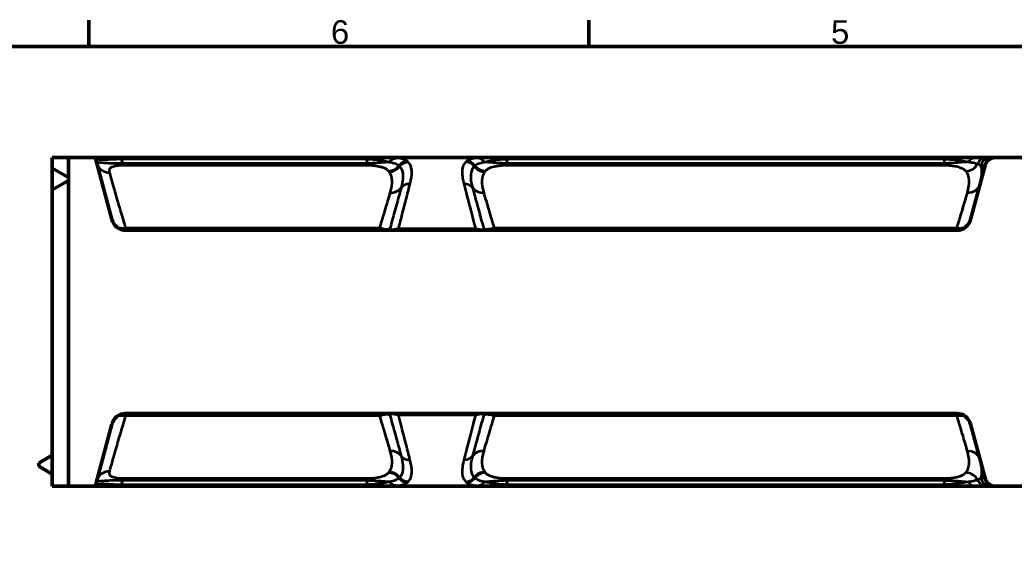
# Model space of a CAD drawing. Header units: millimetres. Extents: x 0 to 2181, y -65 to 1050.
# Drawn here: x 345.7 to 714.8, y 838.4 to 1034.9 of the extents above; entities that cross this region are included whole.
import ezdxf

# ---------------------------------------------------------------- set-up
doc = ezdxf.new("R2010")
doc.units = ezdxf.units.MM
doc.header["$LTSCALE"] = 2.5
for name, color, linetype, lineweight in [('Rahmen_0', 7, 'Continuous', 50), ('Rahmen_2', 7, 'Continuous', 50), ('Sichtbar (ISO)', 7, 'Continuous', 50), ('Sichtbar schmal (ISO)', 7, 'Continuous', 35)]:
    doc.layers.add(name, color=color, linetype=linetype, lineweight=lineweight)
doc.styles.add('Aktuell-DINNach Layer', font='arial.ttf')

# ---------------------------------------------------------------- blocks, each defined once
blk = doc.blocks.new('Ränder Standardrahmen')
at = {"layer": 'Rahmen_0'}
for p, q in [((148.5, 410), (148.5, 413.9)), ((222.75, 410), (222.75, 413.9))]:
    blk.add_line(p, q, dxfattribs=at)
at = {"layer": 'Rahmen_0', "flags": 128}
blk.add_lwpolyline([(10, 10), (10, 410), (584, 410), (584, 10), (10, 10)], dxfattribs=at)
at = {"layer": 'Rahmen_2', "char_height": 3.5, "attachment_point": 7, "style": 'Aktuell-DINNach Layer'}
for s, insert in [('6', (184.46, 410.34)), ('5', (258.73, 410.34))]:
    blk.add_mtext(s, dxfattribs=dict(at, insert=insert))

msp = doc.modelspace()

# ---------------------------------------------------------------- linework, layer by layer
at = {"layer": 'Sichtbar (ISO)'}
for p, q in [((357.662, 983.765), (357.662, 861.765)), ((1241.09, 983.765), (357.662, 983.765)), ((363.662, 861.765), (363.662, 983.765)), ((379.818, 960.791), (373.861, 983.023)), ((357.662, 979.765), (363.662, 976.301)), ((698.65, 960.791), (704.011, 980.8)), ((363.662, 975.229), (357.662, 971.765)), ((693.653, 956.765), (384.815, 956.765)), ((693.653, 888.765), (384.815, 888.765)), ((379.818, 884.738), (373.861, 862.506)), ((698.65, 884.738), (704.011, 864.729)), ((357.662, 873.265), (352.662, 870.378)), ((352.662, 869.151), (352.662, 870.378)), ((357.662, 866.265), (352.662, 869.151)), ((357.662, 861.765), (1357.662, 861.765))]:
    msp.add_line(p, q, dxfattribs=at)
for centre, start, end in [((707.875, 979.765), 90, 165), ((707.875, 865.765), 195, 270)]:
    msp.add_arc(centre, 4, start, end, dxfattribs=at)
for centre, major_axis, start_param, end_param in [((384.648, 962.086), (1.383, -5.161), 4.712389, 6.0375111), ((693.82, 962.086), (-1.383, -5.161), 0.2456742, 1.5707963), ((384.648, 883.444), (1.383, 5.161), 0.2456742, 1.5707963), ((693.82, 883.444), (-1.383, 5.161), 4.712389, 6.0375111)]:
    msp.add_ellipse(centre, major_axis=major_axis, ratio=0.9357712, start_param=start_param, end_param=end_param, dxfattribs=at)
for points in [[(372.895, 983.765), (373.027, 983.765), (373.158, 983.738), (373.402, 983.637), (373.512, 983.562), (373.668, 983.405), (373.722, 983.334), (373.807, 983.183), (373.839, 983.105), (373.861, 983.023)], [(373.861, 862.506), (373.827, 862.378), (373.768, 862.258), (373.606, 862.049), (373.506, 861.962), (373.314, 861.852), (373.231, 861.819), (373.064, 861.775), (372.98, 861.765), (372.895, 861.765)]]:
    msp.add_open_spline(points, degree=3, knots=[0, 0, 0, 0, 0.03966821, 0.03966821, 0.07923173, 0.07923173, 0.1059147, 0.1059147, 0.13122831, 0.13122831, 0.13122831, 0.13122831], dxfattribs=at)
at = {"layer": 'Sichtbar schmal (ISO)'}
for p, q in [((383.892, 981.561), (383.445, 983.229)), ((383.445, 983.229), (474.235, 983.229)), ((526.804, 983.229), (526.804, 983.765)), ((526.804, 983.229), (688.521, 983.229)), ((688.521, 983.229), (688.521, 983.765)), ((474.736, 981.561), (383.892, 981.561)), ((383.892, 980.936), (383.892, 981.561)), ((383.892, 980.936), (474.736, 980.936)), ((474.736, 980.936), (474.736, 981.561)), ((689.022, 981.561), (526.303, 981.561)), ((526.303, 981.561), (526.303, 980.936)), ((526.303, 980.936), (689.022, 980.936)), ((689.022, 981.561), (689.022, 980.936)), ((702.429, 980.8), (704.011, 980.8)), ((384.979, 957.695), (479.203, 957.695)), ((385.073, 956.765), (384.979, 957.695)), ((486.196, 956.765), (486.196, 957.259)), ((514.844, 957.259), (486.196, 957.259)), ((514.844, 957.259), (514.844, 956.765)), ((521.836, 957.695), (693.488, 957.695)), ((693.488, 957.695), (693.395, 956.765)), ((384.979, 887.834), (385.073, 888.765)), ((479.203, 887.834), (384.979, 887.834)), ((486.196, 888.27), (486.196, 888.765)), ((486.196, 888.27), (514.844, 888.27)), ((514.844, 888.765), (514.844, 888.27)), ((693.488, 887.834), (521.836, 887.834)), ((693.395, 888.765), (693.488, 887.834)), ((383.445, 862.301), (383.892, 863.969)), ((474.736, 864.593), (383.892, 864.593)), ((383.892, 863.969), (383.892, 864.593)), ((383.892, 863.969), (474.736, 863.969)), ((474.736, 863.969), (474.736, 864.593)), ((526.303, 863.969), (526.303, 864.593)), ((689.022, 864.593), (526.303, 864.593)), ((526.303, 863.969), (689.022, 863.969)), ((689.022, 863.969), (689.022, 864.593)), ((704.011, 864.729), (702.429, 864.729)), ((474.235, 862.301), (383.445, 862.301)), ((526.804, 861.765), (526.804, 862.301)), ((688.521, 862.301), (526.804, 862.301)), ((688.521, 861.765), (688.521, 862.301))]:
    msp.add_line(p, q, dxfattribs=at)
for centre, major_axis, ratio, start_param, end_param in [((511.233, 978.204), (2.691, -2.959), 0.9699111, 1.4663794, 2.3883032), ((511.417, 978.361), (2.514, -3.111), 0.9691786, 1.5299292, 2.4466799), ((511.509, 978.433), (-2.396, 3.203), 0.9679154, 4.7108724, 5.6253187), ((515.607, 979.567), (-0.369, 3.983), 0.8400475, 5.3211267, 6.1734021), ((522.503, 979.765), (0, 4), 0.4409946, 5.6700521, 6.2831853), ((700.536, 979.765), (0, 4), 0.8471969, 0, 0.9309691), ((704.763, 979.765), (0, 4), 0.9673104, 0, 1.1331902), ((706.243, 979.765), (0, 4), 0.98712, 0, 1.3089969), ((379.028, 983.06), (-4.83, -1.294), 0.9726699, 0, 1.3158419), ((482.546, 983.639), (3.936, 3.083), 0.9656611, 4.0647361, 4.9693339), ((482.612, 983.553), (-4.035, -2.953), 0.9664034, 0.955104, 1.8627485), ((482.752, 983.351), (-4.159, -2.775), 0.9664282, 0.9981061, 1.9119029), ((518.287, 983.351), (-4.159, 2.775), 0.9664282, 1.2296898, 2.1434866), ((518.428, 983.553), (-4.035, 2.953), 0.9664034, 1.2788442, 2.1864886), ((518.493, 983.639), (3.936, -3.083), 0.9656611, 4.4554441, 5.3600419), ((696.878, 983.579), (-4.014, -2.981), 0.9663281, 0.9482637, 2.03833), ((483.046, 975.19), (4.83, -1.294), 0.8897743, 4.9464341, 5.9375083), ((510.517, 970.378), (3.861, 1.046), 0.8881127, 0.3431513, 1.3346126), ((517.993, 975.19), (-4.83, -1.294), 0.8897743, 0.345677, 1.3367512), ((697.332, 975.19), (4.83, -1.294), 0.8897743, 4.9464341, 6.2831853), ((384.979, 960.848), (-4.83, -1.294), 0.6173323, 0.6037734, 1.406867), ((479.682, 959.09), (3.825, 1.17), 0.9054483, 5.2681845, 5.4270546), ((521.357, 959.09), (-3.825, 1.17), 0.9054483, 0.8561307, 1.0150008), ((693.488, 960.848), (-4.83, 1.294), 0.6173323, 1.7347257, 2.5378192), ((384.979, 884.681), (4.83, -1.294), 0.6173323, 1.7347257, 2.5378193), ((479.682, 886.44), (3.825, -1.17), 0.9054483, 0.8561307, 1.0150008), ((521.357, 886.44), (-3.825, -1.17), 0.9054483, 5.2681845, 5.4270546), ((693.488, 884.681), (4.83, 1.294), 0.6173323, 0.6037734, 1.406867), ((483.046, 870.339), (4.83, 1.294), 0.8897743, 0.345677, 1.3367512), ((517.993, 870.339), (-4.83, 1.294), 0.8897743, 4.9464341, 5.9375083), ((697.332, 870.339), (4.83, 1.294), 0.8897743, 0, 1.3367512), ((510.517, 875.151), (3.861, -1.046), 0.8881127, 4.9485727, 5.940034), ((379.028, 862.469), (-4.83, 1.294), 0.9726699, 4.9673434, 6.2831853), ((482.546, 861.89), (-3.936, 3.083), 0.9656611, 4.4554441, 5.3600419), ((482.612, 861.977), (4.035, -2.953), 0.9664034, 1.2788442, 2.1864886), ((482.752, 862.178), (4.159, -2.775), 0.9664282, 1.2296898, 2.1434866), ((511.233, 867.326), (-2.691, -2.959), 0.9699111, 0.7532894, 1.6752132), ((511.417, 867.168), (-2.514, -3.111), 0.9691786, 0.6949128, 1.6116634), ((511.509, 867.097), (2.396, 3.203), 0.9679154, 3.7994593, 4.7139055), ((518.287, 862.178), (4.159, 2.775), 0.9664282, 0.9981061, 1.9119029), ((518.428, 861.977), (-4.035, -2.953), 0.9664034, 4.0966967, 5.0043411), ((518.493, 861.89), (-3.936, -3.083), 0.9656611, 4.0647361, 4.9693339), ((696.878, 861.951), (-4.014, 2.981), 0.9663281, 4.2448553, 5.3349216), ((704.763, 865.765), (0, -4), 0.9673104, 5.1499951, 6.2831853), ((706.243, 865.765), (0, -4), 0.98712, 4.9741884, 6.2831853), ((515.607, 865.963), (-0.369, -3.983), 0.8400475, 0.1097832, 0.9620586), ((522.503, 865.765), (0, -4), 0.4409946, 0, 0.6131332), ((700.536, 865.765), (0, -4), 0.8471969, 5.3522162, 6.2831853)]:
    msp.add_ellipse(centre, major_axis=major_axis, ratio=ratio, start_param=start_param, end_param=end_param, dxfattribs=at)
for points, knots in [([(373.861, 983.023), (373.857, 983.037), (373.859, 983.051), (373.866, 983.065), (373.893, 983.119), (373.998, 983.177), (374.452, 983.172), (374.776, 983.124), (375.488, 983.048), (375.816, 983.021), (376.449, 982.998), (376.738, 982.995), (377.336, 983.007), (377.643, 983.02), (378.274, 983.055), (378.595, 983.076), (379.229, 983.118), (379.534, 983.138), (380.041, 983.167), (380.23, 983.178), (380.621, 983.197), (380.822, 983.205), (381.197, 983.218), (381.369, 983.224), (381.703, 983.231), (381.864, 983.234), (382.151, 983.238), (382.277, 983.238), (382.486, 983.239), (382.568, 983.239), (382.746, 983.238), (382.843, 983.238), (383.014, 983.236), (383.089, 983.235), (383.221, 983.233), (383.279, 983.232), (383.373, 983.23), (383.409, 983.23), (383.445, 983.229)], [5.3095481, 5.3095481, 5.3095481, 5.3095481, 5.4379487, 5.4379487, 5.4379487, 5.9355967, 5.9355967, 6.3748041, 6.3748041, 6.6681359, 6.6681359, 6.8842457, 6.8842457, 7.0852693, 7.0852693, 7.2713678, 7.2713678, 7.4285408, 7.4285408, 7.5187413, 7.5187413, 7.6089484, 7.6089484, 7.6830287, 7.6830287, 7.750134, 7.750134, 7.8017534, 7.8017534, 7.8348411, 7.8348411, 7.8735322, 7.8735322, 7.9032946, 7.9032946, 7.9261888, 7.9261888, 7.9404976, 7.9404976, 7.9404976, 7.9404976]), ([(474.235, 983.229), (474.642, 983.218), (475.051, 983.202), (476.165, 983.145), (476.863, 983.095), (477.521, 983.036)], [17.01949837, 17.01949837, 17.01949837, 17.01949837, 17.18053709, 17.18053709, 17.46600148, 17.46600148, 17.46600148, 17.46600148]), ([(482.898, 982.099), (482.556, 982.069), (482.186, 982.037), (481.196, 981.951), (480.538, 981.896), (479.228, 981.796), (478.622, 981.752), (477.378, 981.674), (476.756, 981.64), (475.653, 981.591), (475.197, 981.574), (474.736, 981.561)], [0.94701393, 0.94701393, 0.94701393, 0.94701393, 1.08448139, 1.08448139, 1.28623679, 1.28623679, 1.43315445, 1.43315445, 1.55716423, 1.55716423, 1.63842316, 1.63842316, 1.63842316, 1.63842316]), ([(477.521, 983.036), (477.947, 982.998), (478.357, 982.956), (480.138, 982.746), (481.314, 982.531), (482.308, 982.268), (482.512, 982.213), (482.709, 982.157), (482.898, 982.099)], [17.46600148, 17.46600148, 17.46600148, 17.46600148, 17.65050413, 17.65050413, 18.29912713, 18.29912713, 18.29912713, 18.43265045, 18.43265045, 18.43265045, 18.43265045]), ([(485.432, 983.56), (485.192, 983.583), (484.942, 983.604), (484.682, 983.622), (483.419, 983.712), (481.916, 983.75), (479.619, 983.764), (479.086, 983.765), (478.536, 983.765)], [-18.43265045, -18.43265045, -18.43265045, -18.43265045, -18.29912713, -18.29912713, -18.29912713, -17.65050413, -17.65050413, -17.46600148, -17.46600148, -17.46600148, -17.46600148]), ([(482.898, 982.099), (483.771, 981.959), (484.486, 981.778), (485.647, 981.328), (486.092, 981.06), (486.426, 980.747)], [18.4326505, 18.4326505, 18.4326505, 18.4326505, 19.0065666, 19.0065666, 19.5804827, 19.5804827, 19.5804827, 19.5804827]), ([(489.53, 982.385), (489.145, 982.684), (488.634, 982.929), (487.294, 983.317), (486.466, 983.461), (485.432, 983.56)], [-19.5804827, -19.5804827, -19.5804827, -19.5804827, -19.0065666, -19.0065666, -18.4326505, -18.4326505, -18.4326505, -18.4326505]), ([(489.622, 982.311), (489.607, 982.324), (489.592, 982.336), (489.561, 982.361), (489.546, 982.373), (489.53, 982.385), (489.53, 982.385), (489.53, 982.385), (489.53, 982.385)], [-19.627134636, -19.627134636, -19.627134636, -19.627134636, -19.603842244, -19.603842244, -19.580549851, -19.580549851, -19.580549851, -19.580482746, -19.580482746, -19.580482746, -19.580482746]), ([(489.806, 982.148), (489.8, 982.153), (489.794, 982.159), (489.774, 982.178), (489.759, 982.192), (489.744, 982.206), (489.728, 982.219), (489.713, 982.233), (489.683, 982.26), (489.667, 982.273), (489.652, 982.286), (489.644, 982.293), (489.636, 982.299), (489.626, 982.308), (489.624, 982.31), (489.622, 982.311)], [-19.726237253, -19.726237253, -19.726237253, -19.726237253, -19.716467607, -19.716467607, -19.691867133, -19.691867133, -19.691867133, -19.667266658, -19.667266658, -19.642666184, -19.642666184, -19.642666184, -19.630488949, -19.630488949, -19.627134636, -19.627134636, -19.627134636, -19.627134636]), ([(490.523, 973.956), (491.19, 976.566), (491.364, 978.542), (490.789, 980.885), (490.401, 981.577), (489.826, 982.129), (489.821, 982.134), (489.816, 982.138), (489.813, 982.142), (489.809, 982.145), (489.806, 982.148)], [-22.3654834, -22.3654834, -22.3654834, -22.3654834, -20.6989472, -20.6989472, -19.7398914, -19.7398914, -19.7316833, -19.7316833, -19.7316833, -19.7262373, -19.7262373, -19.7262373, -19.7262373]), ([(511.233, 982.148), (510.442, 981.402), (509.996, 980.382), (509.767, 977.695), (509.987, 976.025), (510.517, 973.956)], [0, 0, 0, 0, 1.317945, 1.317945, 2.6393834, 2.6393834, 2.6393834, 2.6393834]), ([(511.417, 982.311), (511.386, 982.285), (511.355, 982.258), (511.293, 982.203), (511.263, 982.176), (511.233, 982.148)], [0, 0, 0, 0, 0.049547957, 0.049547957, 0.099102646, 0.099102646, 0.099102646, 0.099102646]), ([(511.509, 982.385), (511.493, 982.373), (511.478, 982.361), (511.447, 982.336), (511.432, 982.324), (511.417, 982.311)], [0, 0, 0, 0, 0.023357015, 0.023357015, 0.04665176, 0.04665176, 0.04665176, 0.04665176]), ([(515.607, 983.56), (514.573, 983.461), (513.745, 983.317), (512.405, 982.929), (511.894, 982.684), (511.509, 982.385)], [0, 0, 0, 0, 0.5740654, 0.5740654, 1.1481309, 1.1481309, 1.1481309, 1.1481309]), ([(514.613, 980.747), (514.947, 981.06), (515.393, 981.328), (516.553, 981.778), (517.269, 981.959), (518.141, 982.099)], [-1.1481309, -1.1481309, -1.1481309, -1.1481309, -0.5740654, -0.5740654, 0, 0, 0, 0]), ([(522.503, 983.765), (521.852, 983.765), (521.231, 983.763), (519.697, 983.751), (518.833, 983.737), (517.138, 983.677), (516.33, 983.629), (515.607, 983.56)], [0, 0, 0, 0, 0.21762155, 0.21762155, 0.56581604, 0.56581604, 0.9671078, 0.9671078, 0.9671078, 0.9671078]), ([(518.141, 982.099), (518.71, 982.274), (519.345, 982.431), (520.672, 982.688), (521.345, 982.793), (522.536, 982.94), (523.017, 982.991), (523.518, 983.036)], [-0.9671078, -0.9671078, -0.9671078, -0.9671078, -0.56581604, -0.56581604, -0.21762155, -0.21762155, 0, 0, 0, 0]), ([(526.303, 981.561), (525.991, 981.57), (525.681, 981.58), (524.893, 981.611), (524.427, 981.634), (523.37, 981.691), (522.805, 981.727), (521.64, 981.808), (521.063, 981.852), (519.849, 981.95), (519.247, 982.003), (518.509, 982.067), (518.321, 982.083), (518.141, 982.099)], [0, 0, 0, 0, 0.0550176, 0.0550176, 0.14304576, 0.14304576, 0.26637037, 0.26637037, 0.41900294, 0.41900294, 0.61904799, 0.61904799, 0.69140924, 0.69140924, 0.69140924, 0.69140924]), ([(523.518, 983.036), (524.053, 983.084), (524.611, 983.126), (525.716, 983.191), (526.261, 983.215), (526.804, 983.229)], [-0.44715455, -0.44715455, -0.44715455, -0.44715455, -0.21532789, -0.21532789, 0, 0, 0, 0]), ([(688.521, 983.229), (689.025, 983.216), (689.532, 983.194), (690.821, 983.121), (691.587, 983.06), (693.133, 982.908), (693.899, 982.816), (695.436, 982.601), (696.184, 982.476), (697.196, 982.284), (697.515, 982.219), (697.818, 982.153)], [-1.5409905, -1.5409905, -1.5409905, -1.5409905, -1.340957, -1.340957, -1.0209035, -1.0209035, -0.6516689, -0.6516689, -0.2172349, -0.2172349, 0, 0, 0, 0]), ([(697.818, 982.153), (697.092, 982.091), (696.242, 982.015), (694.344, 981.858), (693.366, 981.78), (691.683, 981.676), (691.156, 981.646), (690.092, 981.597), (689.56, 981.576), (689.022, 981.561)], [0.88754225, 0.88754225, 0.88754225, 0.88754225, 1.20904069, 1.20904069, 1.46708292, 1.46708292, 1.57299794, 1.57299794, 1.66798189, 1.66798189, 1.66798189, 1.66798189]), ([(697.818, 982.153), (698.143, 982.117), (698.447, 982.079), (699.425, 981.941), (700.001, 981.83), (700.776, 981.629), (701.036, 981.547), (701.259, 981.46)], [-1.1006716, -1.1006716, -1.1006716, -1.1006716, -0.8784035, -0.8784035, -0.3378475, -0.3378475, 0, 0, 0, 0]), ([(383.892, 981.561), (382.798, 981.53), (381.707, 981.525), (380.181, 981.546), (379.633, 981.562), (378.468, 981.606), (377.917, 981.638), (376.984, 981.698), (376.602, 981.727), (375.968, 981.778), (375.711, 981.8), (374.952, 981.864), (374.633, 981.886), (374.245, 981.873), (374.179, 981.837), (374.198, 981.766)], [0, 0, 0, 0, 0.1928046, 0.1928046, 0.3292186, 0.3292186, 0.52434, 0.52434, 0.7194614, 0.7194614, 0.9029977, 0.9029977, 1.3544966, 1.3544966, 1.8059955, 1.8059955, 1.8059955, 1.8059955]), ([(379.028, 978.188), (378.937, 978.514), (378.897, 978.819), (378.968, 979.389), (379.077, 979.655), (379.415, 980), (379.534, 980.097), (379.844, 980.287), (380.036, 980.381), (380.522, 980.558), (380.816, 980.641), (381.454, 980.766), (381.759, 980.812), (382.621, 980.903), (383.249, 980.936), (383.892, 980.936)], [-1.8059955, -1.8059955, -1.8059955, -1.8059955, -1.3544966, -1.3544966, -0.9029977, -0.9029977, -0.7194614, -0.7194614, -0.52434, -0.52434, -0.3292186, -0.3292186, -0.1928046, -0.1928046, 0, 0, 0, 0]), ([(474.736, 980.936), (475.007, 980.936), (475.278, 980.93), (475.936, 980.906), (476.311, 980.882), (477.067, 980.816), (477.439, 980.772), (478.248, 980.657), (478.658, 980.581), (479.444, 980.407), (479.809, 980.308), (480.504, 980.082), (480.824, 979.954), (481.503, 979.629), (481.826, 979.423), (482.267, 979.058), (482.418, 978.906), (482.546, 978.748)], [-1.6384232, -1.6384232, -1.6384232, -1.6384232, -1.5571642, -1.5571642, -1.4331544, -1.4331544, -1.2862368, -1.2862368, -1.0844814, -1.0844814, -0.85755, -0.85755, -0.6013425, -0.6013425, -0.2402976, -0.2402976, 0, 0, 0, 0]), ([(482.612, 978.664), (482.636, 978.632), (482.66, 978.6), (482.707, 978.535), (482.73, 978.502), (482.752, 978.469)], [-2.648670241, -2.648670241, -2.648670241, -2.648670241, -2.60083033, -2.60083033, -2.552990419, -2.552990419, -2.552990419, -2.552990419]), ([(482.752, 978.469), (483.363, 977.585), (483.696, 976.528), (483.79, 973.972), (483.551, 972.473), (483.046, 970.71)], [0, 0, 0, 0, 1.2841148, 1.2841148, 2.5682295, 2.5682295, 2.5682295, 2.5682295]), ([(486.426, 980.747), (486.426, 980.747), (486.426, 980.747), (486.426, 980.747), (486.44, 980.734), (486.453, 980.721), (486.48, 980.695), (486.493, 980.682), (486.506, 980.669)], [19.580482746, 19.580482746, 19.580482746, 19.580482746, 19.580549851, 19.580549851, 19.580549851, 19.603842244, 19.603842244, 19.627134636, 19.627134636, 19.627134636, 19.627134636]), ([(486.506, 980.669), (486.508, 980.667), (486.51, 980.665), (486.519, 980.656), (486.526, 980.649), (486.533, 980.641), (486.547, 980.627), (486.561, 980.612), (486.588, 980.583), (486.602, 980.569), (486.615, 980.554), (486.629, 980.539), (486.642, 980.524), (486.661, 980.503), (486.666, 980.497), (486.671, 980.491)], [19.627134636, 19.627134636, 19.627134636, 19.627134636, 19.630488949, 19.630488949, 19.642666184, 19.642666184, 19.642666184, 19.667266658, 19.667266658, 19.691867133, 19.691867133, 19.691867133, 19.716467607, 19.716467607, 19.726237253, 19.726237253, 19.726237253, 19.726237253]), ([(486.671, 980.491), (486.674, 980.488), (486.677, 980.485), (486.68, 980.481), (486.684, 980.476), (486.689, 980.471), (487.203, 979.88), (487.549, 979.172), (488.044, 976.854), (487.86, 974.965), (487.2, 972.517)], [19.7262373, 19.7262373, 19.7262373, 19.7262373, 19.7316833, 19.7316833, 19.7316833, 19.7398914, 19.7398914, 20.6989472, 20.6989472, 22.3654834, 22.3654834, 22.3654834, 22.3654834]), ([(513.84, 972.517), (513.316, 974.458), (513.091, 976.047), (513.264, 978.662), (513.66, 979.69), (514.368, 980.491)], [-2.6393834, -2.6393834, -2.6393834, -2.6393834, -1.317945, -1.317945, 0, 0, 0, 0]), ([(514.368, 980.491), (514.395, 980.522), (514.422, 980.551), (514.477, 980.611), (514.505, 980.64), (514.533, 980.669)], [-0.099102646, -0.099102646, -0.099102646, -0.099102646, -0.049547957, -0.049547957, 0, 0, 0, 0]), ([(514.533, 980.669), (514.546, 980.682), (514.559, 980.695), (514.586, 980.721), (514.599, 980.734), (514.613, 980.747)], [-0.04665176, -0.04665176, -0.04665176, -0.04665176, -0.023357015, -0.023357015, 0, 0, 0, 0]), ([(517.993, 970.71), (517.488, 972.473), (517.249, 973.972), (517.344, 976.528), (517.676, 977.585), (518.287, 978.469)], [0, 0, 0, 0, 1.2841148, 1.2841148, 2.5682295, 2.5682295, 2.5682295, 2.5682295]), ([(518.287, 978.469), (518.31, 978.502), (518.333, 978.535), (518.38, 978.6), (518.403, 978.632), (518.428, 978.664)], [-0.095679822, -0.095679822, -0.095679822, -0.095679822, -0.047839911, -0.047839911, 0, 0, 0, 0]), ([(518.493, 978.748), (518.561, 978.831), (518.635, 978.913), (518.961, 979.237), (519.268, 979.465), (519.953, 979.84), (520.298, 979.992), (520.991, 980.235), (521.308, 980.33), (522.007, 980.503), (522.385, 980.583), (523.14, 980.709), (523.496, 980.759), (524.209, 980.838), (524.553, 980.869), (525.189, 980.909), (525.468, 980.921), (525.936, 980.933), (526.12, 980.936), (526.303, 980.936)], [-1.6384232, -1.6384232, -1.6384232, -1.6384232, -1.5117285, -1.5117285, -1.125311, -1.125311, -0.8280667, -0.8280667, -0.619048, -0.619048, -0.4190029, -0.4190029, -0.2663704, -0.2663704, -0.1430458, -0.1430458, -0.0550176, -0.0550176, 0, 0, 0, 0]), ([(689.022, 980.936), (689.338, 980.936), (689.654, 980.928), (690.291, 980.901), (690.608, 980.88), (691.63, 980.793), (692.235, 980.707), (693.528, 980.47), (694.134, 980.306), (695.211, 979.926), (695.659, 979.705), (696.386, 979.226), (696.665, 978.967), (696.878, 978.689)], [-1.6679819, -1.6679819, -1.6679819, -1.6679819, -1.5729979, -1.5729979, -1.4670829, -1.4670829, -1.2090407, -1.2090407, -0.8339909, -0.8339909, -0.4169955, -0.4169955, 0, 0, 0, 0]), ([(696.878, 978.689), (697.562, 977.798), (697.947, 976.723), (698.096, 974.098), (697.858, 972.548), (697.332, 970.71)], [-2.6764536, -2.6764536, -2.6764536, -2.6764536, -1.3382268, -1.3382268, 0, 0, 0, 0]), ([(701.259, 981.46), (701.5, 981.359), (701.719, 981.254), (702.11, 981.034), (702.282, 980.92), (702.429, 980.8)], [-0.70996152, -0.70996152, -0.70996152, -0.70996152, -0.35498076, -0.35498076, 0, 0, 0, 0]), ([(702.161, 973.896), (702.688, 975.863), (702.917, 977.498), (702.777, 979.581), (702.645, 980.22), (702.429, 980.8)], [0, 0, 0, 0, 1.3382268, 1.3382268, 2.0276892, 2.0276892, 2.0276892, 2.0276892]), ([(384.979, 957.695), (384.714, 958.572), (384.458, 959.421), (383.557, 962.424), (382.97, 964.404), (381.589, 969.118), (380.905, 971.509), (379.797, 975.424), (379.37, 976.955), (379.028, 978.188)], [-4.8452877, -4.8452877, -4.8452877, -4.8452877, -4.4548756, -4.4548756, -3.4174131, -3.4174131, -1.7087092, -1.7087092, 0, 0, 0, 0]), ([(487.2, 972.517), (487.003, 971.787), (486.791, 971.006), (486.05, 968.276), (485.455, 966.095), (484.229, 961.657), (483.64, 959.54), (482.989, 957.24)], [22.3654834, 22.3654834, 22.3654834, 22.3654834, 22.8515662, 22.8515662, 23.9508888, 23.9508888, 24.7886046, 24.7886046, 24.7886046, 24.7886046]), ([(486.196, 957.259), (486.9, 959.914), (487.528, 962.334), (488.786, 967.2), (489.38, 969.51), (490.118, 972.378), (490.328, 973.195), (490.523, 973.956)], [-24.8304734, -24.8304734, -24.8304734, -24.8304734, -23.9508888, -23.9508888, -22.8515662, -22.8515662, -22.3654834, -22.3654834, -22.3654834, -22.3654834]), ([(510.517, 973.956), (511.097, 971.687), (511.81, 968.921), (513.32, 963.075), (514.03, 960.323), (514.844, 957.259)], [0, 0, 0, 0, 1.4493249, 1.4493249, 2.4651594, 2.4651594, 2.4651594, 2.4651594]), ([(518.05, 957.24), (517.293, 959.913), (516.621, 962.338), (515.142, 967.709), (514.427, 970.34), (513.84, 972.517)], [-2.4232956, -2.4232956, -2.4232956, -2.4232956, -1.4493249, -1.4493249, 0, 0, 0, 0]), ([(483.046, 970.71), (482.617, 969.214), (482.127, 967.522), (480.885, 963.293), (480.096, 960.65), (479.203, 957.695)], [0, 0, 0, 0, 1.0894563, 1.0894563, 2.4063446, 2.4063446, 2.4063446, 2.4063446]), ([(521.836, 957.695), (521.24, 959.669), (520.689, 961.505), (519.317, 966.127), (518.595, 968.614), (517.993, 970.71)], [0.6472371, 0.6472371, 0.6472371, 0.6472371, 1.526791, 1.526791, 3.0535819, 3.0535819, 3.0535819, 3.0535819]), ([(697.332, 970.71), (696.73, 968.614), (696.008, 966.127), (694.636, 961.505), (694.085, 959.669), (693.488, 957.695)], [-3.0535819, -3.0535819, -3.0535819, -3.0535819, -1.526791, -1.526791, -0.6472371, -0.6472371, -0.6472371, -0.6472371]), ([(482.989, 957.24), (482.748, 957.136), (482.449, 957.077), (481.583, 957.033), (480.964, 957.114), (479.951, 957.397), (479.576, 957.531), (479.203, 957.695)], [0, 0, 0, 0, 0.05498416, 0.05498416, 0.14295882, 0.14295882, 0.192689, 0.192689, 0.192689, 0.192689]), ([(479.203, 957.695), (479.253, 957.45), (479.304, 957.216), (479.371, 956.917), (479.388, 956.84), (479.405, 956.765)], [-0.192689002, -0.192689002, -0.192689002, -0.192689002, -0.142958825, -0.142958825, -0.125313313, -0.125313313, -0.125313313, -0.125313313]), ([(483.086, 956.765), (483.066, 956.789), (483.049, 956.817), (482.995, 956.944), (482.981, 957.075), (482.989, 957.24)], [-0.13414394, -0.13414394, -0.13414394, -0.13414394, -0.09931645, -0.09931645, 0, 0, 0, 0]), ([(486.196, 957.259), (486.03, 957.234), (485.864, 957.207), (485.289, 957.105), (484.887, 957.021), (484.302, 956.876), (484.1, 956.821), (483.91, 956.765)], [-0.4822799, -0.4822799, -0.4822799, -0.4822799, -0.38718478, -0.38718478, -0.14891722, -0.14891722, -0.01438552, -0.01438552, -0.01438552, -0.01438552]), ([(517.13, 956.765), (516.854, 956.847), (516.552, 956.925), (515.792, 957.098), (515.319, 957.187), (514.844, 957.259)], [-0.46789418, -0.46789418, -0.46789418, -0.46789418, -0.27246914, -0.27246914, 0, 0, 0, 0]), ([(518.05, 957.24), (518.058, 957.091), (518.047, 956.969), (518, 956.833), (517.979, 956.796), (517.953, 956.765)], [-0.86374056, -0.86374056, -0.86374056, -0.86374056, -0.77399967, -0.77399967, -0.72959647, -0.72959647, -0.72959647, -0.72959647]), ([(521.836, 957.695), (521.335, 957.475), (520.831, 957.309), (519.792, 957.076), (519.263, 957.03), (518.52, 957.091), (518.263, 957.149), (518.05, 957.24)], [-0.00089662, -0.00089662, -0.00089662, -0.00089662, 0.06586354, 0.06586354, 0.14335821, 0.14335821, 0.19179239, 0.19179239, 0.19179239, 0.19179239]), ([(521.635, 956.765), (521.635, 956.767), (521.636, 956.77), (521.7, 957.057), (521.768, 957.366), (521.836, 957.695)], [-0.066479072, -0.066479072, -0.066479072, -0.066479072, -0.065863536, -0.065863536, 0.000896617, 0.000896617, 0.000896617, 0.000896617]), ([(379.028, 867.341), (379.303, 868.332), (379.632, 869.515), (380.445, 872.4), (380.928, 874.103), (381.8, 877.123), (382.111, 878.192), (383.121, 881.64), (383.903, 884.271), (384.857, 887.43), (384.918, 887.631), (384.979, 887.834)], [-5.492338, -5.492338, -5.492338, -5.492338, -4.1192535, -4.1192535, -2.746169, -2.746169, -2.0749249, -2.0749249, -0.7373465, -0.7373465, -0.6470503, -0.6470503, -0.6470503, -0.6470503]), ([(479.405, 888.765), (479.404, 888.762), (479.403, 888.759), (479.339, 888.472), (479.271, 888.163), (479.203, 887.834)], [-0.066479072, -0.066479072, -0.066479072, -0.066479072, -0.065863536, -0.065863536, 0.000896617, 0.000896617, 0.000896617, 0.000896617]), ([(479.203, 887.834), (479.704, 888.055), (480.208, 888.221), (481.247, 888.453), (481.776, 888.5), (482.52, 888.438), (482.776, 888.381), (482.989, 888.289)], [-0.00089662, -0.00089662, -0.00089662, -0.00089662, 0.06586354, 0.06586354, 0.14335821, 0.14335821, 0.19179239, 0.19179239, 0.19179239, 0.19179239]), ([(479.203, 887.834), (480.096, 884.88), (480.885, 882.237), (482.127, 878.007), (482.617, 876.315), (483.046, 874.819)], [-2.4063446, -2.4063446, -2.4063446, -2.4063446, -1.0894563, -1.0894563, 0, 0, 0, 0]), ([(482.989, 888.289), (482.981, 888.438), (482.992, 888.56), (483.04, 888.696), (483.06, 888.734), (483.086, 888.764)], [-0.863739, -0.863739, -0.863739, -0.863739, -0.77399811, -0.77399811, -0.72959506, -0.72959506, -0.72959506, -0.72959506]), ([(482.989, 888.289), (483.64, 885.99), (484.229, 883.873), (485.455, 879.433), (486.051, 877.251), (486.701, 874.855), (486.832, 874.373), (486.999, 873.756), (487.04, 873.604), (487.1, 873.38), (487.12, 873.306), (487.15, 873.195), (487.16, 873.159), (487.175, 873.104), (487.18, 873.085), (487.187, 873.058), (487.19, 873.049), (487.195, 873.031), (487.197, 873.021), (487.2, 873.012)], [-24.7885752, -24.7885752, -24.7885752, -24.7885752, -23.9508611, -23.9508611, -22.8509627, -22.8509627, -22.5590557, -22.5590557, -22.4622547, -22.4622547, -22.4138542, -22.4138542, -22.389654, -22.389654, -22.3775539, -22.3775539, -22.3715038, -22.3715038, -22.3654537, -22.3654537, -22.3654537, -22.3654537]), ([(483.91, 888.765), (484.186, 888.683), (484.487, 888.604), (485.247, 888.431), (485.72, 888.342), (486.196, 888.27)], [-0.46789438, -0.46789438, -0.46789438, -0.46789438, -0.27246934, -0.27246934, 0, 0, 0, 0]), ([(490.523, 871.573), (490.52, 871.582), (490.518, 871.592), (490.513, 871.611), (490.51, 871.62), (490.503, 871.649), (490.498, 871.668), (490.484, 871.725), (490.474, 871.764), (490.444, 871.879), (490.424, 871.956), (490.364, 872.19), (490.324, 872.349), (490.158, 872.994), (490.028, 873.499), (489.381, 876.017), (488.786, 878.328), (487.528, 883.195), (486.9, 885.615), (486.196, 888.27)], [22.3654537, 22.3654537, 22.3654537, 22.3654537, 22.3715038, 22.3715038, 22.3775539, 22.3775539, 22.389654, 22.389654, 22.4138542, 22.4138542, 22.4622547, 22.4622547, 22.5590557, 22.5590557, 22.8509627, 22.8509627, 23.9508611, 23.9508611, 24.8304438, 24.8304438, 24.8304438, 24.8304438]), ([(514.844, 888.27), (514.03, 885.206), (513.32, 882.455), (511.81, 876.609), (511.097, 873.842), (510.517, 871.573)], [-2.4651594, -2.4651594, -2.4651594, -2.4651594, -1.4493249, -1.4493249, 0, 0, 0, 0]), ([(513.84, 873.012), (514.427, 875.19), (515.142, 877.821), (516.621, 883.191), (517.293, 885.617), (518.05, 888.289)], [0, 0, 0, 0, 1.4493249, 1.4493249, 2.4232956, 2.4232956, 2.4232956, 2.4232956]), ([(514.844, 888.27), (515.007, 888.295), (515.171, 888.322), (515.745, 888.423), (516.149, 888.508), (516.736, 888.653), (516.939, 888.708), (517.13, 888.765)], [-0.4822797, -0.4822797, -0.4822797, -0.4822797, -0.3884368, -0.3884368, -0.14939877, -0.14939877, -0.01438552, -0.01438552, -0.01438552, -0.01438552]), ([(517.953, 888.764), (517.974, 888.74), (517.991, 888.711), (518.044, 888.584), (518.059, 888.453), (518.05, 888.289)], [-0.13414409, -0.13414409, -0.13414409, -0.13414409, -0.0986894, -0.0986894, 0, 0, 0, 0]), ([(517.993, 874.819), (518.595, 876.915), (519.317, 879.402), (520.689, 884.025), (521.24, 885.861), (521.836, 887.834)], [-3.0535819, -3.0535819, -3.0535819, -3.0535819, -1.526791, -1.526791, -0.6472371, -0.6472371, -0.6472371, -0.6472371]), ([(518.05, 888.289), (518.292, 888.393), (518.59, 888.453), (519.457, 888.496), (520.075, 888.415), (521.088, 888.132), (521.463, 887.998), (521.836, 887.834)], [0, 0, 0, 0, 0.05498416, 0.05498416, 0.14295882, 0.14295882, 0.192689, 0.192689, 0.192689, 0.192689]), ([(521.836, 887.834), (521.786, 888.079), (521.735, 888.313), (521.669, 888.613), (521.651, 888.689), (521.635, 888.765)], [-0.192689002, -0.192689002, -0.192689002, -0.192689002, -0.142958825, -0.142958825, -0.125313313, -0.125313313, -0.125313313, -0.125313313]), ([(693.488, 887.834), (694.382, 884.879), (695.171, 882.235), (696.413, 878.006), (696.903, 876.314), (697.332, 874.819)], [-2.4063448, -2.4063448, -2.4063448, -2.4063448, -1.0889946, -1.0889946, 0, 0, 0, 0]), ([(483.046, 874.819), (483.551, 873.056), (483.79, 871.557), (483.696, 869.002), (483.363, 867.944), (482.752, 867.06)], [-2.5682295, -2.5682295, -2.5682295, -2.5682295, -1.2841148, -1.2841148, 0, 0, 0, 0]), ([(487.2, 873.012), (487.86, 870.564), (488.044, 868.675), (487.549, 866.357), (487.203, 865.65), (486.689, 865.058), (486.684, 865.053), (486.68, 865.048), (486.677, 865.045), (486.674, 865.041), (486.671, 865.038)], [-22.3654537, -22.3654537, -22.3654537, -22.3654537, -20.6989177, -20.6989177, -19.7398619, -19.7398619, -19.7316539, -19.7316539, -19.7316539, -19.7262078, -19.7262078, -19.7262078, -19.7262078]), ([(489.806, 863.382), (489.809, 863.385), (489.813, 863.388), (489.816, 863.391), (489.821, 863.395), (489.826, 863.4), (490.401, 863.952), (490.789, 864.644), (491.364, 866.988), (491.19, 868.963), (490.523, 871.573)], [19.7262078, 19.7262078, 19.7262078, 19.7262078, 19.7316539, 19.7316539, 19.7316539, 19.7398619, 19.7398619, 20.6989177, 20.6989177, 22.3654537, 22.3654537, 22.3654537, 22.3654537]), ([(510.517, 871.573), (509.987, 869.504), (509.767, 867.835), (509.996, 865.147), (510.442, 864.128), (511.233, 863.382)], [-2.6393834, -2.6393834, -2.6393834, -2.6393834, -1.317945, -1.317945, 0, 0, 0, 0]), ([(514.368, 865.038), (513.66, 865.84), (513.264, 866.867), (513.091, 869.483), (513.316, 871.071), (513.84, 873.012)], [0, 0, 0, 0, 1.317945, 1.317945, 2.6393834, 2.6393834, 2.6393834, 2.6393834]), ([(518.287, 867.06), (517.676, 867.944), (517.344, 869.002), (517.249, 871.557), (517.488, 873.056), (517.993, 874.819)], [-2.5682295, -2.5682295, -2.5682295, -2.5682295, -1.2841148, -1.2841148, 0, 0, 0, 0]), ([(697.332, 874.819), (697.858, 872.982), (698.096, 871.431), (697.947, 868.807), (697.562, 867.732), (696.878, 866.84)], [-2.6764536, -2.6764536, -2.6764536, -2.6764536, -1.3382268, -1.3382268, 0, 0, 0, 0]), ([(702.429, 864.729), (702.645, 865.309), (702.777, 865.948), (702.917, 868.031), (702.688, 869.666), (702.161, 871.633)], [0.6487644, 0.6487644, 0.6487644, 0.6487644, 1.3382268, 1.3382268, 2.6764536, 2.6764536, 2.6764536, 2.6764536]), ([(374.198, 863.763), (374.175, 863.678), (374.273, 863.643), (374.77, 863.653), (375.053, 863.674), (375.894, 863.745), (376.445, 863.794), (377.755, 863.883), (378.366, 863.919), (379.755, 863.972), (380.467, 863.991), (381.634, 863.999), (381.975, 863.999), (382.834, 863.992), (383.365, 863.983), (383.892, 863.969)], [0, 0, 0, 0, 0.5432696, 0.5432696, 0.8979316, 0.8979316, 1.2525937, 1.2525937, 1.4767769, 1.4767769, 1.647926, 1.647926, 1.7131322, 1.7131322, 1.8059955, 1.8059955, 1.8059955, 1.8059955]), ([(383.892, 864.593), (383.582, 864.593), (383.273, 864.601), (382.778, 864.624), (382.582, 864.637), (381.918, 864.693), (381.521, 864.751), (380.76, 864.899), (380.436, 864.996), (379.759, 865.263), (379.495, 865.444), (379.123, 865.83), (379.018, 866.036), (378.881, 866.587), (378.919, 866.949), (379.028, 867.341)], [-1.8059955, -1.8059955, -1.8059955, -1.8059955, -1.7131322, -1.7131322, -1.647926, -1.647926, -1.4767769, -1.4767769, -1.2525937, -1.2525937, -0.8979316, -0.8979316, -0.5432696, -0.5432696, 0, 0, 0, 0]), ([(482.546, 866.782), (482.478, 866.698), (482.405, 866.616), (482.078, 866.292), (481.771, 866.064), (481.086, 865.69), (480.741, 865.537), (480.048, 865.295), (479.731, 865.2), (479.032, 865.026), (478.654, 864.947), (477.9, 864.82), (477.543, 864.77), (476.83, 864.691), (476.487, 864.661), (475.85, 864.621), (475.571, 864.608), (475.103, 864.596), (474.92, 864.593), (474.736, 864.593)], [-1.6384232, -1.6384232, -1.6384232, -1.6384232, -1.511729, -1.511729, -1.1253112, -1.1253112, -0.8280668, -0.8280668, -0.6190477, -0.6190477, -0.4190028, -0.4190028, -0.2663702, -0.2663702, -0.1430457, -0.1430457, -0.0550176, -0.0550176, 0, 0, 0, 0]), ([(474.736, 863.969), (475.048, 863.96), (475.359, 863.949), (476.146, 863.918), (476.612, 863.895), (477.669, 863.838), (478.234, 863.802), (479.399, 863.722), (479.976, 863.677), (481.19, 863.579), (481.793, 863.527), (482.53, 863.463), (482.718, 863.446), (482.898, 863.431)], [0, 0, 0, 0, 0.05501758, 0.05501758, 0.1430457, 0.1430457, 0.2663702, 0.2663702, 0.41900275, 0.41900275, 0.61904773, 0.61904773, 0.69140924, 0.69140924, 0.69140924, 0.69140924]), ([(482.752, 867.06), (482.73, 867.027), (482.707, 866.994), (482.66, 866.93), (482.636, 866.897), (482.612, 866.865)], [-0.095679822, -0.095679822, -0.095679822, -0.095679822, -0.047839911, -0.047839911, 0, 0, 0, 0]), ([(486.426, 864.783), (486.092, 864.469), (485.647, 864.201), (484.486, 863.751), (483.771, 863.57), (482.898, 863.431)], [-19.5804533, -19.5804533, -19.5804533, -19.5804533, -19.0065342, -19.0065342, -18.4326151, -18.4326151, -18.4326151, -18.4326151]), ([(486.506, 864.861), (486.503, 864.858), (486.501, 864.855), (486.495, 864.85), (486.493, 864.847), (486.485, 864.839), (486.48, 864.834), (486.468, 864.822), (486.461, 864.815), (486.445, 864.8), (486.435, 864.791), (486.426, 864.783)], [-19.627105168, -19.627105168, -19.627105168, -19.627105168, -19.62216903, -19.62216903, -19.617672018, -19.617672018, -19.608326694, -19.608326694, -19.596177771, -19.596177771, -19.580453302, -19.580453302, -19.580453302, -19.580453302]), ([(486.671, 865.038), (486.666, 865.032), (486.661, 865.026), (486.642, 865.005), (486.629, 864.99), (486.615, 864.976), (486.597, 864.956), (486.579, 864.937), (486.543, 864.899), (486.525, 864.88), (486.506, 864.861)], [-19.726207782, -19.726207782, -19.726207782, -19.726207782, -19.716438137, -19.716438137, -19.691837662, -19.691837662, -19.691837662, -19.659471416, -19.659471416, -19.627105171, -19.627105171, -19.627105171, -19.627105171]), ([(514.533, 864.861), (514.505, 864.89), (514.477, 864.919), (514.422, 864.978), (514.395, 865.008), (514.368, 865.038)], [-0.099102646, -0.099102646, -0.099102646, -0.099102646, -0.049551323, -0.049551323, 0, 0, 0, 0]), ([(514.613, 864.783), (514.599, 864.795), (514.586, 864.808), (514.559, 864.834), (514.546, 864.847), (514.533, 864.861)], [0, 0, 0, 0, 0.023343928, 0.023343928, 0.04665176, 0.04665176, 0.04665176, 0.04665176]), ([(518.141, 863.431), (517.269, 863.57), (516.553, 863.751), (515.393, 864.201), (514.947, 864.469), (514.613, 864.783)], [0, 0, 0, 0, 0.5740654, 0.5740654, 1.1481309, 1.1481309, 1.1481309, 1.1481309]), ([(518.141, 863.431), (518.484, 863.46), (518.853, 863.493), (519.843, 863.578), (520.501, 863.633), (521.811, 863.734), (522.417, 863.777), (523.661, 863.855), (524.283, 863.89), (525.386, 863.938), (525.842, 863.955), (526.303, 863.969)], [0.94701393, 0.94701393, 0.94701393, 0.94701393, 1.08448171, 1.08448171, 1.28623676, 1.28623676, 1.43315443, 1.43315443, 1.55716423, 1.55716423, 1.63842316, 1.63842316, 1.63842316, 1.63842316]), ([(518.493, 866.782), (518.482, 866.796), (518.471, 866.809), (518.449, 866.837), (518.438, 866.851), (518.428, 866.865)], [-0.042001004, -0.042001004, -0.042001004, -0.042001004, -0.021000502, -0.021000502, 0, 0, 0, 0]), ([(526.303, 864.593), (526.032, 864.593), (525.762, 864.599), (525.104, 864.623), (524.729, 864.648), (523.972, 864.714), (523.601, 864.757), (522.792, 864.872), (522.381, 864.948), (521.595, 865.122), (521.23, 865.222), (520.535, 865.447), (520.215, 865.575), (519.536, 865.901), (519.213, 866.106), (518.772, 866.471), (518.621, 866.623), (518.493, 866.782)], [-1.6384232, -1.6384232, -1.6384232, -1.6384232, -1.5571642, -1.5571642, -1.4331544, -1.4331544, -1.2862368, -1.2862368, -1.0844817, -1.0844817, -0.8575502, -0.8575502, -0.6013428, -0.6013428, -0.2402981, -0.2402981, 0, 0, 0, 0]), ([(696.878, 866.84), (696.807, 866.748), (696.729, 866.657), (696.398, 866.319), (696.091, 866.086), (695.403, 865.704), (695.056, 865.548), (694.352, 865.3), (694.027, 865.202), (693.318, 865.026), (692.94, 864.947), (692.185, 864.82), (691.829, 864.77), (691.116, 864.691), (690.772, 864.661), (690.136, 864.621), (689.857, 864.608), (689.389, 864.596), (689.205, 864.593), (689.022, 864.593)], [-1.6678853, -1.6678853, -1.6678853, -1.6678853, -1.5290106, -1.5290106, -1.1362516, -1.1362516, -0.8341293, -0.8341293, -0.6189933, -0.6189933, -0.4189725, -0.4189725, -0.2663704, -0.2663704, -0.1430458, -0.1430458, -0.0550176, -0.0550176, 0, 0, 0, 0]), ([(689.022, 863.969), (689.334, 863.96), (689.644, 863.949), (690.432, 863.918), (690.898, 863.895), (691.955, 863.838), (692.52, 863.802), (693.685, 863.722), (694.261, 863.677), (695.476, 863.579), (696.078, 863.527), (697.057, 863.442), (697.453, 863.407), (697.818, 863.376)], [0, 0, 0, 0, 0.0550176, 0.0550176, 0.14304576, 0.14304576, 0.26637037, 0.26637037, 0.41897253, 0.41897253, 0.61899325, 0.61899325, 0.78042209, 0.78042209, 0.78042209, 0.78042209]), ([(701.259, 864.07), (701.036, 863.983), (700.776, 863.9), (700.001, 863.699), (699.424, 863.588), (698.446, 863.45), (698.142, 863.412), (697.818, 863.376)], [0, 0, 0, 0, 0.337938, 0.337938, 0.8786389, 0.8786389, 1.1006716, 1.1006716, 1.1006716, 1.1006716]), ([(702.429, 864.729), (702.282, 864.61), (702.11, 864.495), (701.719, 864.275), (701.5, 864.17), (701.259, 864.07)], [0, 0, 0, 0, 0.35498076, 0.35498076, 0.70996152, 0.70996152, 0.70996152, 0.70996152]), ([(383.445, 862.301), (383.409, 862.3), (383.373, 862.299), (383.279, 862.297), (383.221, 862.296), (383.089, 862.294), (383.014, 862.293), (382.843, 862.291), (382.746, 862.291), (382.568, 862.29), (382.486, 862.29), (382.277, 862.291), (382.151, 862.292), (381.864, 862.295), (381.703, 862.298), (381.369, 862.306), (381.197, 862.311), (380.822, 862.324), (380.621, 862.333), (380.23, 862.352), (380.041, 862.362), (379.534, 862.391), (379.229, 862.411), (378.595, 862.453), (378.274, 862.474), (377.643, 862.509), (377.336, 862.522), (376.738, 862.534), (376.449, 862.532), (375.816, 862.509), (375.488, 862.481), (374.776, 862.405), (374.452, 862.357), (373.998, 862.353), (373.893, 862.41), (373.859, 862.478), (373.857, 862.492), (373.861, 862.506), (373.861, 862.506), (373.861, 862.506), (373.861, 862.506)], [-7.9404976, -7.9404976, -7.9404976, -7.9404976, -7.9261888, -7.9261888, -7.9032946, -7.9032946, -7.8735322, -7.8735322, -7.8348411, -7.8348411, -7.8017534, -7.8017534, -7.750134, -7.750134, -7.6830287, -7.6830287, -7.6089484, -7.6089484, -7.5187413, -7.5187413, -7.4285408, -7.4285408, -7.2713678, -7.2713678, -7.0852693, -7.0852693, -6.8842457, -6.8842457, -6.6681359, -6.6681359, -6.3748041, -6.3748041, -5.9355967, -5.9355967, -5.4379487, -5.4379487, -5.3095519, -5.3095519, -5.3095519, -5.3095481, -5.3095481, -5.3095481, -5.3095481]), ([(477.521, 862.493), (476.874, 862.436), (476.189, 862.386), (475.075, 862.328), (474.655, 862.311), (474.235, 862.301)], [-17.46595289, -17.46595289, -17.46595289, -17.46595289, -17.18539189, -17.18539189, -17.0194959, -17.0194959, -17.0194959, -17.0194959]), ([(482.898, 863.431), (482.709, 863.372), (482.512, 863.316), (482.308, 863.262), (481.315, 862.998), (480.138, 862.784), (478.357, 862.573), (477.947, 862.531), (477.521, 862.493)], [-18.43261511, -18.43261511, -18.43261511, -18.43261511, -18.29911237, -18.29911237, -18.29911237, -17.65049675, -17.65049675, -17.46595289, -17.46595289, -17.46595289, -17.46595289]), ([(478.536, 861.765), (479.087, 861.765), (479.619, 861.766), (481.916, 861.78), (483.419, 861.817), (484.682, 861.907), (484.942, 861.926), (485.192, 861.947), (485.432, 861.97)], [17.46595289, 17.46595289, 17.46595289, 17.46595289, 17.65049675, 17.65049675, 18.29911237, 18.29911237, 18.29911237, 18.43261511, 18.43261511, 18.43261511, 18.43261511]), ([(485.432, 861.97), (486.466, 862.069), (487.294, 862.212), (488.634, 862.601), (489.145, 862.846), (489.53, 863.144)], [18.4326151, 18.4326151, 18.4326151, 18.4326151, 19.0065342, 19.0065342, 19.5804533, 19.5804533, 19.5804533, 19.5804533]), ([(489.53, 863.144), (489.541, 863.152), (489.551, 863.16), (489.57, 863.175), (489.578, 863.181), (489.592, 863.193), (489.598, 863.198), (489.607, 863.205), (489.61, 863.208), (489.616, 863.213), (489.619, 863.215), (489.622, 863.218)], [19.580453302, 19.580453302, 19.580453302, 19.580453302, 19.596177771, 19.596177771, 19.608326694, 19.608326694, 19.617672018, 19.617672018, 19.62216903, 19.62216903, 19.627105168, 19.627105168, 19.627105168, 19.627105168]), ([(489.622, 863.218), (489.643, 863.235), (489.663, 863.253), (489.704, 863.288), (489.724, 863.306), (489.744, 863.324), (489.759, 863.337), (489.774, 863.351), (489.794, 863.37), (489.8, 863.376), (489.806, 863.382)], [19.627105171, 19.627105171, 19.627105171, 19.627105171, 19.659471416, 19.659471416, 19.691837662, 19.691837662, 19.691837662, 19.716438137, 19.716438137, 19.726207782, 19.726207782, 19.726207782, 19.726207782]), ([(511.233, 863.382), (511.263, 863.353), (511.293, 863.326), (511.355, 863.271), (511.386, 863.244), (511.417, 863.218)], [0, 0, 0, 0, 0.049551323, 0.049551323, 0.099102646, 0.099102646, 0.099102646, 0.099102646]), ([(511.417, 863.218), (511.432, 863.205), (511.447, 863.193), (511.478, 863.168), (511.493, 863.156), (511.509, 863.144)], [-0.04665176, -0.04665176, -0.04665176, -0.04665176, -0.023343928, -0.023343928, 0, 0, 0, 0]), ([(511.509, 863.144), (511.894, 862.846), (512.405, 862.601), (513.745, 862.212), (514.573, 862.069), (515.607, 861.97)], [-1.1481309, -1.1481309, -1.1481309, -1.1481309, -0.5740654, -0.5740654, 0, 0, 0, 0]), ([(515.607, 861.97), (516.29, 861.904), (517.049, 861.857), (518.706, 861.795), (519.595, 861.779), (521.182, 861.766), (521.827, 861.765), (522.503, 861.765)], [-0.96710785, -0.96710785, -0.96710785, -0.96710785, -0.58785373, -0.58785373, -0.22609759, -0.22609759, 0, 0, 0, 0]), ([(523.518, 862.493), (522.997, 862.54), (522.498, 862.593), (521.266, 862.747), (520.572, 862.858), (519.276, 863.116), (518.679, 863.265), (518.141, 863.431)], [0, 0, 0, 0, 0.22609759, 0.22609759, 0.58785373, 0.58785373, 0.96710785, 0.96710785, 0.96710785, 0.96710785]), ([(526.804, 862.301), (526.256, 862.315), (525.706, 862.339), (524.601, 862.404), (524.048, 862.446), (523.518, 862.493)], [0, 0, 0, 0, 0.21739174, 0.21739174, 0.44715445, 0.44715445, 0.44715445, 0.44715445]), ([(697.818, 863.376), (697.295, 863.262), (696.721, 863.151), (695.445, 862.932), (694.741, 862.826), (693.263, 862.637), (692.5, 862.553), (691.07, 862.429), (690.426, 862.383), (689.355, 862.328), (688.937, 862.311), (688.521, 862.301)], [-1.5409905, -1.5409905, -1.5409905, -1.5409905, -1.1650423, -1.1650423, -0.7812928, -0.7812928, -0.4293011, -0.4293011, -0.1651158, -0.1651158, 0, 0, 0, 0])]:
    msp.add_open_spline(points, degree=3, knots=knots, dxfattribs=at)
for points, weights in [([(383.445, 983.765), (383.445, 983.765), (383.445, 983.582), (383.445, 983.229)], [1, 0.977283884193, 0.977283884193, 1]), ([(474.235, 983.229), (474.235, 983.582), (474.235, 983.765), (474.235, 983.765)], [1, 0.977283884193, 0.977283884193, 1]), ([(478.536, 983.765), (478.17, 983.765), (477.82, 983.514), (477.521, 983.036)], [1, 0.968916897095, 0.968916897095, 1]), ([(482.898, 982.099), (483.548, 983.004), (484.446, 983.522), (485.432, 983.56)], [1, 0.940379359436, 0.940379359436, 1]), ([(489.53, 982.385), (488.292, 982.346), (487.182, 981.76), (486.426, 980.747)], [1, 0.931521221155, 0.931521221155, 1]), ([(489.622, 982.311), (488.378, 982.273), (487.263, 981.685), (486.506, 980.669)], [1, 0.931181723659, 0.931181723659, 1]), ([(486.671, 980.491), (487.429, 981.516), (488.552, 982.11), (489.806, 982.148)], [1, 0.930416698581, 0.930416698581, 1]), ([(490.523, 973.956), (489.153, 974.03), (487.949, 973.509), (487.2, 972.517)], [1, 0.919747597552, 0.919747597552, 1]), ([(487.2, 873.012), (487.949, 872.021), (489.153, 871.499), (490.523, 871.573)], [1, 0.919747597555, 0.919747597555, 1]), ([(486.426, 864.783), (487.182, 863.769), (488.292, 863.183), (489.53, 863.144)], [1, 0.931521221133, 0.931521221133, 1]), ([(486.506, 864.861), (487.263, 863.844), (488.378, 863.256), (489.622, 863.218)], [1, 0.931181723639, 0.931181723639, 1]), ([(489.806, 863.382), (488.552, 863.42), (487.429, 864.013), (486.671, 865.038)], [1, 0.930416698581, 0.930416698581, 1]), ([(383.445, 862.301), (383.445, 861.947), (383.445, 861.765), (383.445, 861.765)], [1, 0.977283884193, 0.977283884193, 1]), ([(474.235, 861.765), (474.235, 861.765), (474.235, 861.947), (474.235, 862.301)], [1, 0.977283884193, 0.977283884193, 1]), ([(477.521, 862.493), (477.82, 862.015), (478.17, 861.765), (478.536, 861.765)], [1, 0.968916897095, 0.968916897095, 1]), ([(485.432, 861.97), (484.446, 862.007), (483.548, 862.525), (482.898, 863.431)], [1, 0.940379359436, 0.940379359436, 1])]:
    msp.add_rational_spline(points, weights, degree=3, dxfattribs=at)
for points in [[(474.235, 983.229), (474.414, 982.674), (474.581, 982.118), (474.736, 981.561)], [(526.303, 981.561), (526.458, 982.118), (526.625, 982.674), (526.804, 983.229)], [(688.521, 983.229), (688.7, 982.674), (688.867, 982.118), (689.022, 981.561)], [(482.546, 978.748), (482.569, 978.72), (482.59, 978.692), (482.612, 978.664)], [(518.428, 978.664), (518.449, 978.692), (518.471, 978.72), (518.493, 978.748)], [(474.736, 863.969), (474.581, 863.412), (474.414, 862.856), (474.235, 862.301)], [(482.612, 866.865), (482.59, 866.837), (482.569, 866.809), (482.546, 866.782)], [(518.428, 866.865), (518.379, 866.929), (518.332, 866.994), (518.287, 867.06)], [(526.804, 862.301), (526.625, 862.856), (526.458, 863.412), (526.303, 863.969)], [(689.022, 863.969), (688.867, 863.412), (688.7, 862.856), (688.521, 862.301)]]:
    msp.add_open_spline(points, degree=3, dxfattribs=at)

# ---------------------------------------------------------------- block references
at = {"xscale": 2.5, "yscale": 2.5, "zscale": 2.5}
msp.add_blockref('Ränder Standardrahmen', (0, 0), dxfattribs=at)

doc.saveas('drawing.dxf')
